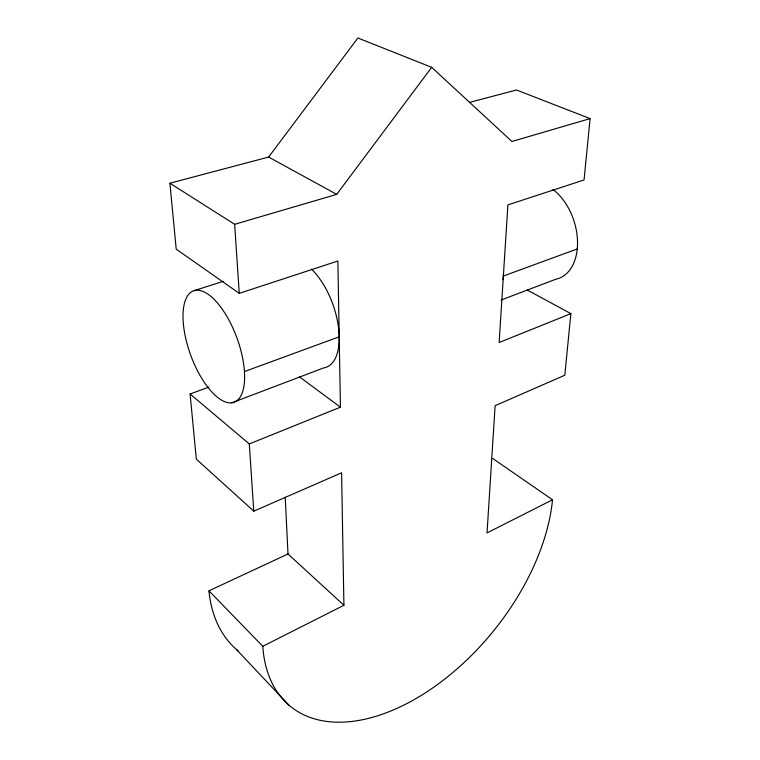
<?xml version="1.0" encoding="UTF-8"?>
<svg xmlns="http://www.w3.org/2000/svg" width="760" height="760" viewBox="0 0 760 760"><rect width="100%" height="100%" fill="white"/><g stroke="black" fill="none" stroke-linecap="round" stroke-linejoin="round"><path stroke-width="1.14" d="M527.278 290.026L570.883 313.623L564.803 375.231L495.121 405.688L487.027 532.912L552.529 499.795L492.831 458.555M469.414 102.429L516.486 89.984L590.102 118.607L584.05 179.958L507.889 204.905L499.139 342.522L570.883 313.623M208.905 387.077L190.095 393.993L249.29 443.925L340.442 407.18L337.877 261.022L239.257 293.341L176.215 249.166L169.898 183.226L234.65 224.314L336.709 194.37L431.68 67.326L511.917 141.483L590.102 118.607M169.898 183.226L268.622 157.054L357.894 38L431.68 67.326M343.919 605.274L288.002 553.983L208.943 590.814L262.789 646.294L343.919 605.274L341.591 472.786L253.773 511.167L196.327 459.116L190.095 393.993M231.724 402.819A59.289 24.671 70 0 0 226.623 315.97A59.289 24.671 70 0 0 183.15 320.872A59.289 24.671 70 0 0 231.724 402.819L323.599 367.935A56.62 27.388 70.5 0 0 338.57 327.892A56.62 27.388 70.5 0 0 311.457 269.125M501.078 300.019L555.864 279.224A49.913 32.661 72.3 0 0 577.505 240.91A49.913 32.661 72.3 0 0 552.995 189.487M503.367 276.032L577.248 248.957M244.473 371.555L339.207 336.803M193.98 290.7L223.316 281.323M268.622 157.054L336.709 194.37M299.535 376.912L340.442 407.18M236.427 649.467L288.895 705.137M234.65 224.314L239.257 293.341M249.29 443.925L253.773 511.167M285.228 497.163L288.002 553.983M552.529 499.795A186.666 110.352 -51 0 1 405.108 704.463A186.666 110.352 -51 0 1 262.789 646.294M503.49 272.878A52.003 31.274 71.6 0 1 503.015 279.699M238.174 650.95A177.422 112.831 -50.6 0 1 208.943 590.814"/></g></svg>
